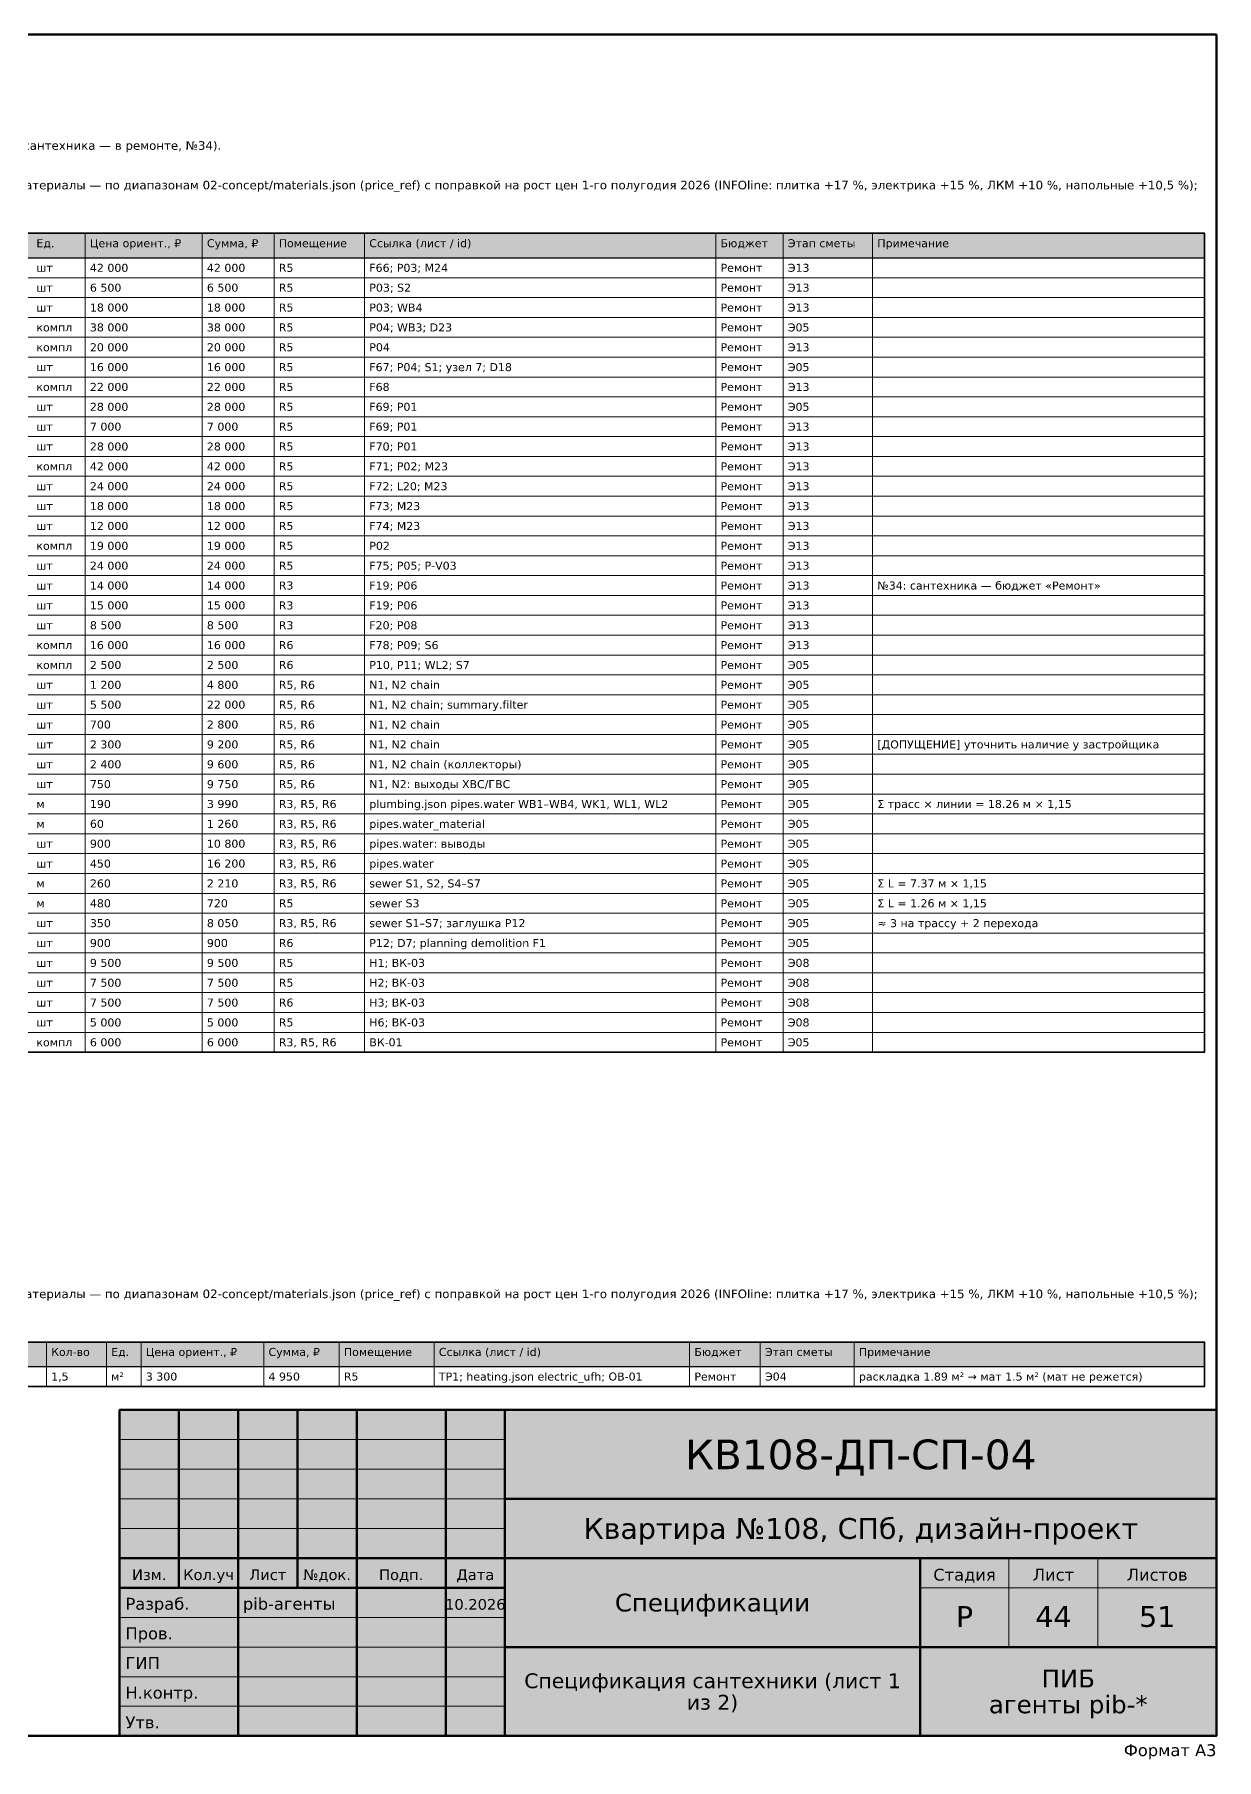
# Model space of a CAD drawing. Header units: millimetres. Extents: x 20 to 415, y 1 to 292.
# Drawn here: x 215.7 to 415, y 1 to 292 of the extents above; entities that cross this region are included whole.
import ezdxf
from ezdxf.enums import TextEntityAlignment as Align

# ---------------------------------------------------------------- set-up
doc = ezdxf.new("R2010")
doc.units = ezdxf.units.MM
doc.layers.add('FRAME', color=7, linetype='CONTINUOUS')
doc.layers.add('TEXT', color=7, linetype='CONTINUOUS')
doc.styles.add('GOST', font='DejaVuSans.ttf')

msp = doc.modelspace()

# ---------------------------------------------------------------- hatches: boundary and pattern name
at = {"layer": 'FRAME', "true_color": 0xffffff}
h = msp.add_hatch(color=7, dxfattribs=at)
h.dxf.hatch_style = 1
h.paths.add_polyline_path([(230, 5), (415, 5), (415, 60), (230, 60)])
at = {"layer": 'TEXT', "true_color": 0xe6e6e6}
h = msp.add_hatch(color=7, dxfattribs=at)
h.dxf.hatch_style = 1
h.paths.add_polyline_path([(22, 254.32), (413, 254.32), (413, 258.47), (22, 258.47)])
h = msp.add_hatch(color=7, dxfattribs=at)
h.dxf.hatch_style = 1
h.paths.add_polyline_path([(22, 67.3), (413, 67.3), (413, 71.45), (22, 71.45)])

# ---------------------------------------------------------------- linework, layer by layer
at = {"layer": 'FRAME', "color": 7, "lineweight": 50}
for points in [[(20, 5), (415, 5), (415, 292), (20, 292)], [(230, 5), (415, 5), (415, 60), (230, 60)]]:
    msp.add_lwpolyline(points, close=True, dxfattribs=at)
for points in [[(240, 30), (240, 60)], [(250, 5), (250, 60)], [(260, 30), (260, 60)], [(270, 5), (270, 60)], [(285, 5), (285, 60)], [(295, 5), (295, 60)], [(295, 45), (415, 45)], [(230, 35), (295, 35)], [(295, 35), (415, 35)], [(365, 5), (365, 35)], [(230, 30), (295, 30)], [(295, 20), (415, 20)]]:
    msp.add_lwpolyline(points, dxfattribs=at)
at = {"layer": 'FRAME', "color": 7, "lineweight": 20}
for points in [[(230, 55), (295, 55)], [(230, 50), (295, 50)], [(230, 45), (295, 45)], [(230, 40), (295, 40)], [(380, 20), (380, 35)], [(395, 20), (395, 35)], [(365, 30), (415, 30)], [(230, 25), (295, 25)], [(230, 20), (295, 20)], [(230, 15), (295, 15)], [(230, 10), (295, 10)]]:
    msp.add_lwpolyline(points, dxfattribs=at)
at = {"layer": 'TEXT', "color": 7, "lineweight": 25}
for points in [[(22, 254.32), (413, 254.32), (413, 258.47), (22, 258.47)], [(22, 67.3), (413, 67.3), (413, 71.45), (22, 71.45)]]:
    msp.add_lwpolyline(points, close=True, dxfattribs=at)
at = {"layer": 'TEXT', "color": 7, "lineweight": 35}
for points in [[(22, 120.33), (413, 120.33), (413, 258.47), (22, 258.47)], [(22, 63.95), (413, 63.95), (413, 71.45), (22, 71.45)]]:
    msp.add_lwpolyline(points, close=True, dxfattribs=at)
at = {"layer": 'TEXT', "color": 7, "lineweight": 15}
for points in [[(224.2, 258.47), (224.2, 254.32)], [(243.93, 258.47), (243.93, 254.32)], [(256.05, 258.47), (256.05, 254.32)], [(271.32, 258.47), (271.32, 254.32)], [(330.55, 258.47), (330.55, 254.32)], [(341.91, 258.47), (341.91, 254.32)], [(357, 258.47), (357, 254.32)], [(413, 258.47), (413, 254.32)], [(224.2, 254.32), (224.2, 250.97)], [(243.93, 254.32), (243.93, 250.97)], [(256.05, 254.32), (256.05, 250.97)], [(271.32, 254.32), (271.32, 250.97)], [(330.55, 254.32), (330.55, 250.97)], [(341.91, 254.32), (341.91, 250.97)], [(357, 254.32), (357, 250.97)], [(413, 254.32), (413, 250.97)], [(224.2, 250.97), (224.2, 247.62)], [(243.93, 250.97), (243.93, 247.62)], [(256.05, 250.97), (256.05, 247.62)], [(271.32, 250.97), (271.32, 247.62)], [(330.55, 250.97), (330.55, 247.62)], [(341.91, 250.97), (341.91, 247.62)], [(357, 250.97), (357, 247.62)], [(413, 250.97), (413, 247.62)], [(224.2, 247.62), (224.2, 244.27)], [(243.93, 247.62), (243.93, 244.27)], [(256.05, 247.62), (256.05, 244.27)], [(271.32, 247.62), (271.32, 244.27)], [(330.55, 247.62), (330.55, 244.27)], [(341.91, 247.62), (341.91, 244.27)], [(357, 247.62), (357, 244.27)], [(413, 247.62), (413, 244.27)], [(224.2, 244.27), (224.2, 240.92)], [(243.93, 244.27), (243.93, 240.92)], [(256.05, 244.27), (256.05, 240.92)], [(271.32, 244.27), (271.32, 240.92)], [(330.55, 244.27), (330.55, 240.92)], [(341.91, 244.27), (341.91, 240.92)], [(357, 244.27), (357, 240.92)], [(413, 244.27), (413, 240.92)], [(224.2, 240.92), (224.2, 237.57)], [(243.93, 240.92), (243.93, 237.57)], [(256.05, 240.92), (256.05, 237.57)], [(271.32, 240.92), (271.32, 237.57)], [(330.55, 240.92), (330.55, 237.57)], [(341.91, 240.92), (341.91, 237.57)], [(357, 240.92), (357, 237.57)], [(413, 240.92), (413, 237.57)], [(224.2, 237.57), (224.2, 234.22)], [(243.93, 237.57), (243.93, 234.22)], [(256.05, 237.57), (256.05, 234.22)], [(271.32, 237.57), (271.32, 234.22)], [(330.55, 237.57), (330.55, 234.22)], [(341.91, 237.57), (341.91, 234.22)], [(357, 237.57), (357, 234.22)], [(413, 237.57), (413, 234.22)], [(224.2, 234.22), (224.2, 230.88)], [(243.93, 234.22), (243.93, 230.88)], [(256.05, 234.22), (256.05, 230.88)], [(271.32, 234.22), (271.32, 230.88)], [(330.55, 234.22), (330.55, 230.88)], [(341.91, 234.22), (341.91, 230.88)], [(357, 234.22), (357, 230.88)], [(413, 234.22), (413, 230.88)], [(224.2, 230.88), (224.2, 227.53)], [(243.93, 230.88), (243.93, 227.53)], [(256.05, 230.88), (256.05, 227.53)], [(271.32, 230.88), (271.32, 227.53)], [(330.55, 230.88), (330.55, 227.53)], [(341.91, 230.88), (341.91, 227.53)], [(357, 230.88), (357, 227.53)], [(413, 230.88), (413, 227.53)], [(224.2, 227.53), (224.2, 224.18)], [(243.93, 227.53), (243.93, 224.18)], [(256.05, 227.53), (256.05, 224.18)], [(271.32, 227.53), (271.32, 224.18)], [(330.55, 227.53), (330.55, 224.18)], [(341.91, 227.53), (341.91, 224.18)], [(357, 227.53), (357, 224.18)], [(413, 227.53), (413, 224.18)], [(224.2, 224.18), (224.2, 220.83)], [(243.93, 224.18), (243.93, 220.83)], [(256.05, 224.18), (256.05, 220.83)], [(271.32, 224.18), (271.32, 220.83)], [(330.55, 224.18), (330.55, 220.83)], [(341.91, 224.18), (341.91, 220.83)], [(357, 224.18), (357, 220.83)], [(413, 224.18), (413, 220.83)], [(224.2, 220.83), (224.2, 217.48)], [(243.93, 220.83), (243.93, 217.48)], [(256.05, 220.83), (256.05, 217.48)], [(271.32, 220.83), (271.32, 217.48)], [(330.55, 220.83), (330.55, 217.48)], [(341.91, 220.83), (341.91, 217.48)], [(357, 220.83), (357, 217.48)], [(413, 220.83), (413, 217.48)], [(224.2, 217.48), (224.2, 214.13)], [(243.93, 217.48), (243.93, 214.13)], [(256.05, 217.48), (256.05, 214.13)], [(271.32, 217.48), (271.32, 214.13)], [(330.55, 217.48), (330.55, 214.13)], [(341.91, 217.48), (341.91, 214.13)], [(357, 217.48), (357, 214.13)], [(413, 217.48), (413, 214.13)], [(224.2, 214.13), (224.2, 210.78)], [(243.93, 214.13), (243.93, 210.78)], [(256.05, 214.13), (256.05, 210.78)], [(271.32, 214.13), (271.32, 210.78)], [(330.55, 214.13), (330.55, 210.78)], [(341.91, 214.13), (341.91, 210.78)], [(357, 214.13), (357, 210.78)], [(413, 214.13), (413, 210.78)], [(224.2, 210.78), (224.2, 207.43)], [(243.93, 210.78), (243.93, 207.43)], [(256.05, 210.78), (256.05, 207.43)], [(271.32, 210.78), (271.32, 207.43)], [(330.55, 210.78), (330.55, 207.43)], [(341.91, 210.78), (341.91, 207.43)], [(357, 210.78), (357, 207.43)], [(413, 210.78), (413, 207.43)], [(224.2, 207.43), (224.2, 204.08)], [(243.93, 207.43), (243.93, 204.08)], [(256.05, 207.43), (256.05, 204.08)], [(271.32, 207.43), (271.32, 204.08)], [(330.55, 207.43), (330.55, 204.08)], [(341.91, 207.43), (341.91, 204.08)], [(357, 207.43), (357, 204.08)], [(413, 207.43), (413, 204.08)], [(224.2, 204.08), (224.2, 200.73)], [(243.93, 204.08), (243.93, 200.73)], [(256.05, 204.08), (256.05, 200.73)], [(271.32, 204.08), (271.32, 200.73)], [(330.55, 204.08), (330.55, 200.73)], [(341.91, 204.08), (341.91, 200.73)], [(357, 204.08), (357, 200.73)], [(413, 204.08), (413, 200.73)], [(224.2, 200.73), (224.2, 197.38)], [(243.93, 200.73), (243.93, 197.38)], [(256.05, 200.73), (256.05, 197.38)], [(271.32, 200.73), (271.32, 197.38)], [(330.55, 200.73), (330.55, 197.38)], [(341.91, 200.73), (341.91, 197.38)], [(357, 200.73), (357, 197.38)], [(413, 200.73), (413, 197.38)], [(224.2, 197.38), (224.2, 194.03)], [(243.93, 197.38), (243.93, 194.03)], [(256.05, 197.38), (256.05, 194.03)], [(271.32, 197.38), (271.32, 194.03)], [(330.55, 197.38), (330.55, 194.03)], [(341.91, 197.38), (341.91, 194.03)], [(357, 197.38), (357, 194.03)], [(413, 197.38), (413, 194.03)], [(224.2, 194.03), (224.2, 190.68)], [(243.93, 194.03), (243.93, 190.68)], [(256.05, 194.03), (256.05, 190.68)], [(271.32, 194.03), (271.32, 190.68)], [(330.55, 194.03), (330.55, 190.68)], [(341.91, 194.03), (341.91, 190.68)], [(357, 194.03), (357, 190.68)], [(413, 194.03), (413, 190.68)], [(224.2, 190.68), (224.2, 187.33)], [(243.93, 190.68), (243.93, 187.33)], [(256.05, 190.68), (256.05, 187.33)], [(271.32, 190.68), (271.32, 187.33)], [(330.55, 190.68), (330.55, 187.33)], [(341.91, 190.68), (341.91, 187.33)], [(357, 190.68), (357, 187.33)], [(413, 190.68), (413, 187.33)], [(224.2, 187.33), (224.2, 183.98)], [(243.93, 187.33), (243.93, 183.98)], [(256.05, 187.33), (256.05, 183.98)], [(271.32, 187.33), (271.32, 183.98)], [(330.55, 187.33), (330.55, 183.98)], [(341.91, 187.33), (341.91, 183.98)], [(357, 187.33), (357, 183.98)], [(413, 187.33), (413, 183.98)], [(224.2, 183.98), (224.2, 180.63)], [(243.93, 183.98), (243.93, 180.63)], [(256.05, 183.98), (256.05, 180.63)], [(271.32, 183.98), (271.32, 180.63)], [(330.55, 183.98), (330.55, 180.63)], [(341.91, 183.98), (341.91, 180.63)], [(357, 183.98), (357, 180.63)], [(413, 183.98), (413, 180.63)], [(224.2, 180.63), (224.2, 177.28)], [(243.93, 180.63), (243.93, 177.28)], [(256.05, 180.63), (256.05, 177.28)], [(271.32, 180.63), (271.32, 177.28)], [(330.55, 180.63), (330.55, 177.28)], [(341.91, 180.63), (341.91, 177.28)], [(357, 180.63), (357, 177.28)], [(413, 180.63), (413, 177.28)], [(224.2, 177.28), (224.2, 173.93)], [(243.93, 177.28), (243.93, 173.93)], [(256.05, 177.28), (256.05, 173.93)], [(271.32, 177.28), (271.32, 173.93)], [(330.55, 177.28), (330.55, 173.93)], [(341.91, 177.28), (341.91, 173.93)], [(357, 177.28), (357, 173.93)], [(413, 177.28), (413, 173.93)], [(224.2, 173.93), (224.2, 170.58)], [(243.93, 173.93), (243.93, 170.58)], [(256.05, 173.93), (256.05, 170.58)], [(271.32, 173.93), (271.32, 170.58)], [(330.55, 173.93), (330.55, 170.58)], [(341.91, 173.93), (341.91, 170.58)], [(357, 173.93), (357, 170.58)], [(413, 173.93), (413, 170.58)], [(224.2, 170.58), (224.2, 167.23)], [(243.93, 170.58), (243.93, 167.23)], [(256.05, 170.58), (256.05, 167.23)], [(271.32, 170.58), (271.32, 167.23)], [(330.55, 170.58), (330.55, 167.23)], [(341.91, 170.58), (341.91, 167.23)], [(357, 170.58), (357, 167.23)], [(413, 170.58), (413, 167.23)], [(224.2, 167.23), (224.2, 163.88)], [(243.93, 167.23), (243.93, 163.88)], [(256.05, 167.23), (256.05, 163.88)], [(271.32, 167.23), (271.32, 163.88)], [(330.55, 167.23), (330.55, 163.88)], [(341.91, 167.23), (341.91, 163.88)], [(357, 167.23), (357, 163.88)], [(413, 167.23), (413, 163.88)], [(224.2, 163.88), (224.2, 160.53)], [(243.93, 163.88), (243.93, 160.53)], [(256.05, 163.88), (256.05, 160.53)], [(271.32, 163.88), (271.32, 160.53)], [(330.55, 163.88), (330.55, 160.53)], [(341.91, 163.88), (341.91, 160.53)], [(357, 163.88), (357, 160.53)], [(413, 163.88), (413, 160.53)], [(224.2, 160.53), (224.2, 157.18)], [(243.93, 160.53), (243.93, 157.18)], [(256.05, 160.53), (256.05, 157.18)], [(271.32, 160.53), (271.32, 157.18)], [(330.55, 160.53), (330.55, 157.18)], [(341.91, 160.53), (341.91, 157.18)], [(357, 160.53), (357, 157.18)], [(413, 160.53), (413, 157.18)], [(224.2, 157.18), (224.2, 153.83)], [(243.93, 157.18), (243.93, 153.83)], [(256.05, 157.18), (256.05, 153.83)], [(271.32, 157.18), (271.32, 153.83)], [(330.55, 157.18), (330.55, 153.83)], [(341.91, 157.18), (341.91, 153.83)], [(357, 157.18), (357, 153.83)], [(413, 157.18), (413, 153.83)], [(224.2, 153.83), (224.2, 150.48)], [(243.93, 153.83), (243.93, 150.48)], [(256.05, 153.83), (256.05, 150.48)], [(271.32, 153.83), (271.32, 150.48)], [(330.55, 153.83), (330.55, 150.48)], [(341.91, 153.83), (341.91, 150.48)], [(357, 153.83), (357, 150.48)], [(413, 153.83), (413, 150.48)], [(224.2, 150.48), (224.2, 147.13)], [(243.93, 150.48), (243.93, 147.13)], [(256.05, 150.48), (256.05, 147.13)], [(271.32, 150.48), (271.32, 147.13)], [(330.55, 150.48), (330.55, 147.13)], [(341.91, 150.48), (341.91, 147.13)], [(357, 150.48), (357, 147.13)], [(413, 150.48), (413, 147.13)], [(224.2, 147.13), (224.2, 143.78)], [(243.93, 147.13), (243.93, 143.78)], [(256.05, 147.13), (256.05, 143.78)], [(271.32, 147.13), (271.32, 143.78)], [(330.55, 147.13), (330.55, 143.78)], [(341.91, 147.13), (341.91, 143.78)], [(357, 147.13), (357, 143.78)], [(413, 147.13), (413, 143.78)], [(224.2, 143.78), (224.2, 140.43)], [(243.93, 143.78), (243.93, 140.43)], [(256.05, 143.78), (256.05, 140.43)], [(271.32, 143.78), (271.32, 140.43)], [(330.55, 143.78), (330.55, 140.43)], [(341.91, 143.78), (341.91, 140.43)], [(357, 143.78), (357, 140.43)], [(413, 143.78), (413, 140.43)], [(224.2, 140.43), (224.2, 137.08)], [(243.93, 140.43), (243.93, 137.08)], [(256.05, 140.43), (256.05, 137.08)], [(271.32, 140.43), (271.32, 137.08)], [(330.55, 140.43), (330.55, 137.08)], [(341.91, 140.43), (341.91, 137.08)], [(357, 140.43), (357, 137.08)], [(413, 140.43), (413, 137.08)], [(224.2, 137.08), (224.2, 133.73)], [(243.93, 137.08), (243.93, 133.73)], [(256.05, 137.08), (256.05, 133.73)], [(271.32, 137.08), (271.32, 133.73)], [(330.55, 137.08), (330.55, 133.73)], [(341.91, 137.08), (341.91, 133.73)], [(357, 137.08), (357, 133.73)], [(413, 137.08), (413, 133.73)], [(224.2, 133.73), (224.2, 130.38)], [(243.93, 133.73), (243.93, 130.38)], [(256.05, 133.73), (256.05, 130.38)], [(271.32, 133.73), (271.32, 130.38)], [(330.55, 133.73), (330.55, 130.38)], [(341.91, 133.73), (341.91, 130.38)], [(357, 133.73), (357, 130.38)], [(413, 133.73), (413, 130.38)], [(224.2, 130.38), (224.2, 127.03)], [(243.93, 130.38), (243.93, 127.03)], [(256.05, 130.38), (256.05, 127.03)], [(271.32, 130.38), (271.32, 127.03)], [(330.55, 130.38), (330.55, 127.03)], [(341.91, 130.38), (341.91, 127.03)], [(357, 130.38), (357, 127.03)], [(413, 130.38), (413, 127.03)], [(224.2, 127.03), (224.2, 123.68)], [(243.93, 127.03), (243.93, 123.68)], [(256.05, 127.03), (256.05, 123.68)], [(271.32, 127.03), (271.32, 123.68)], [(330.55, 127.03), (330.55, 123.68)], [(341.91, 127.03), (341.91, 123.68)], [(357, 127.03), (357, 123.68)], [(413, 127.03), (413, 123.68)], [(224.2, 123.68), (224.2, 120.33)], [(243.93, 123.68), (243.93, 120.33)], [(256.05, 123.68), (256.05, 120.33)], [(271.32, 123.68), (271.32, 120.33)], [(330.55, 123.68), (330.55, 120.33)], [(341.91, 123.68), (341.91, 120.33)], [(357, 123.68), (357, 120.33)], [(413, 123.68), (413, 120.33)], [(217.66, 71.45), (217.66, 67.3)], [(227.77, 71.45), (227.77, 67.3)], [(233.63, 71.45), (233.63, 67.3)], [(254.32, 71.45), (254.32, 67.3)], [(267.03, 71.45), (267.03, 67.3)], [(283.05, 71.45), (283.05, 67.3)], [(326.14, 71.45), (326.14, 67.3)], [(338.06, 71.45), (338.06, 67.3)], [(353.89, 71.45), (353.89, 67.3)], [(413, 71.45), (413, 67.3)], [(217.66, 67.3), (217.66, 63.95)], [(227.77, 67.3), (227.77, 63.95)], [(233.63, 67.3), (233.63, 63.95)], [(254.32, 67.3), (254.32, 63.95)], [(267.03, 67.3), (267.03, 63.95)], [(283.05, 67.3), (283.05, 63.95)], [(326.14, 67.3), (326.14, 63.95)], [(338.06, 67.3), (338.06, 63.95)], [(353.89, 67.3), (353.89, 63.95)], [(413, 67.3), (413, 63.95)]]:
    msp.add_lwpolyline(points, dxfattribs=at)
for points in [[(22, 250.97), (413, 250.97), (413, 254.32), (22, 254.32)], [(22, 247.62), (413, 247.62), (413, 250.97), (22, 250.97)], [(22, 244.27), (413, 244.27), (413, 247.62), (22, 247.62)], [(22, 240.92), (413, 240.92), (413, 244.27), (22, 244.27)], [(22, 237.57), (413, 237.57), (413, 240.92), (22, 240.92)], [(22, 234.22), (413, 234.22), (413, 237.57), (22, 237.57)], [(22, 230.88), (413, 230.88), (413, 234.22), (22, 234.22)], [(22, 227.53), (413, 227.53), (413, 230.88), (22, 230.88)], [(22, 224.18), (413, 224.18), (413, 227.53), (22, 227.53)], [(22, 220.83), (413, 220.83), (413, 224.18), (22, 224.18)], [(22, 217.48), (413, 217.48), (413, 220.83), (22, 220.83)], [(22, 214.13), (413, 214.13), (413, 217.48), (22, 217.48)], [(22, 210.78), (413, 210.78), (413, 214.13), (22, 214.13)], [(22, 207.43), (413, 207.43), (413, 210.78), (22, 210.78)], [(22, 204.08), (413, 204.08), (413, 207.43), (22, 207.43)], [(22, 200.73), (413, 200.73), (413, 204.08), (22, 204.08)], [(22, 197.38), (413, 197.38), (413, 200.73), (22, 200.73)], [(22, 194.03), (413, 194.03), (413, 197.38), (22, 197.38)], [(22, 190.68), (413, 190.68), (413, 194.03), (22, 194.03)], [(22, 187.33), (413, 187.33), (413, 190.68), (22, 190.68)], [(22, 183.98), (413, 183.98), (413, 187.33), (22, 187.33)], [(22, 180.63), (413, 180.63), (413, 183.98), (22, 183.98)], [(22, 177.28), (413, 177.28), (413, 180.63), (22, 180.63)], [(22, 173.93), (413, 173.93), (413, 177.28), (22, 177.28)], [(22, 170.58), (413, 170.58), (413, 173.93), (22, 173.93)], [(22, 167.23), (413, 167.23), (413, 170.58), (22, 170.58)], [(22, 163.88), (413, 163.88), (413, 167.23), (22, 167.23)], [(22, 160.53), (413, 160.53), (413, 163.88), (22, 163.88)], [(22, 157.18), (413, 157.18), (413, 160.53), (22, 160.53)], [(22, 153.83), (413, 153.83), (413, 157.18), (22, 157.18)], [(22, 150.48), (413, 150.48), (413, 153.83), (22, 153.83)], [(22, 147.13), (413, 147.13), (413, 150.48), (22, 150.48)], [(22, 143.78), (413, 143.78), (413, 147.13), (22, 147.13)], [(22, 140.43), (413, 140.43), (413, 143.78), (22, 143.78)], [(22, 137.08), (413, 137.08), (413, 140.43), (22, 140.43)], [(22, 133.73), (413, 133.73), (413, 137.08), (22, 137.08)], [(22, 130.38), (413, 130.38), (413, 133.73), (22, 133.73)], [(22, 127.03), (413, 127.03), (413, 130.38), (22, 130.38)], [(22, 123.68), (413, 123.68), (413, 127.03), (22, 127.03)], [(22, 120.33), (413, 120.33), (413, 123.68), (22, 123.68)], [(22, 63.95), (413, 63.95), (413, 67.3), (22, 67.3)]]:
    msp.add_lwpolyline(points, close=True, dxfattribs=at)

# ---------------------------------------------------------------- texts
at = {"layer": 'FRAME', "color": 7, "style": 'GOST'}
for s, height, p in [('КВ108-ДП-СП-04', 5, (355, 50)), ('Квартира №108, СПб, дизайн-проект', 3.5, (355, 38.25)), ('Изм.', 1.8, (235, 31.3)), ('Кол.уч', 1.8, (245, 31.3)), ('Лист', 1.8, (255, 31.3)), ('№док.', 1.8, (265, 31.3)), ('Подп.', 1.8, (277.5, 31.3)), ('Дата', 1.8, (290, 31.3)), ('Стадия', 2, (372.5, 31.2)), ('Лист', 2, (387.5, 31.2)), ('Листов', 2, (405, 31.2)), ('10.2026', 1.8, (290, 26.3)), ('Спецификации', 3, (330, 26)), ('Р', 3.5, (372.5, 23.4)), ('44', 3.5, (387.5, 23.4)), ('51', 3.5, (405, 23.4)), ('Спецификация сантехники (лист 1', 2.5, (330, 13.06)), ('ПИБ', 3, (390, 13.18)), ('из 2)', 2.5, (330, 9.44)), ('агенты pib-*', 3, (390, 8.83))]:
    msp.add_text(s, height=height, dxfattribs=at).set_placement(p, align=Align.CENTER)
for s, p in [('Разраб.', (231, 26.3)), ('pib-агенты', (250.8, 26.3)), ('Пров.', (231, 21.3)), ('ГИП', (231, 16.3)), ('Н.контр.', (231, 11.3)), ('Утв.', (231, 6.3))]:
    msp.add_text(s, height=2, dxfattribs=at).set_placement(p)
msp.add_text('Формат A3', height=2, dxfattribs=at).set_placement((415, 1.6), align=Align.RIGHT)
at = {"layer": 'TEXT', "color": 7, "style": 'GOST'}
for s, height, p in [('Источник: 03-drawings/plumbing.json (ВК-01…ВК-03), furniture.json F66–F77, F19, F20, F78; materials.json M23, M24. Трубы — по длинам трасс plumbing.json + 15 %. Бюджет «Ремонт» (сантехника — в ремонте, №34).', 1.45, (22, 272.55)), ('Цены — ориентировочные для Санкт-Петербурга на 10.2026 (средний сегмент, розница/подрядчики), не являются офертой и подлежат проверке у поставщиков перед закупкой. Материалы — по диапазонам 02-concept/materials.json (price_ref) с поправкой на рост цен 1-го полугодия 2026 (INFOline: плитка +17 %, электрика +15 %, ЛКМ +10 %, напольные +10,5 %);', 1.45, (22, 265.88)), ('Ед.', 1.35, (215.97, 256.12)), ('Цена ориент., ₽', 1.35, (225, 256.12)), ('Сумма, ₽', 1.35, (244.73, 256.12)), ('Помещение', 1.35, (256.85, 256.12)), ('Ссылка (лист / id)', 1.35, (272.12, 256.12)), ('Бюджет', 1.35, (331.35, 256.12)), ('Этап сметы', 1.35, (342.71, 256.12)), ('Примечание', 1.35, (357.8, 256.12)), ('42 000', 1.35, (225, 251.97)), ('42 000', 1.35, (244.73, 251.97)), ('R5', 1.35, (256.85, 251.97)), ('F66; P03; M24', 1.35, (272.12, 251.97)), ('Ремонт', 1.35, (331.35, 251.97)), ('Э13', 1.35, (342.71, 251.97)), ('шт', 1.35, (215.97, 251.97)), ('шт', 1.35, (215.97, 248.62)), ('6 500', 1.35, (225, 248.62)), ('6 500', 1.35, (244.73, 248.62)), ('R5', 1.35, (256.85, 248.62)), ('P03; S2', 1.35, (272.12, 248.62)), ('Ремонт', 1.35, (331.35, 248.62)), ('Э13', 1.35, (342.71, 248.62)), ('шт', 1.35, (215.97, 245.27)), ('18 000', 1.35, (225, 245.27)), ('18 000', 1.35, (244.73, 245.27)), ('R5', 1.35, (256.85, 245.27)), ('P03; WB4', 1.35, (272.12, 245.27)), ('Ремонт', 1.35, (331.35, 245.27)), ('Э13', 1.35, (342.71, 245.27)), ('компл', 1.35, (215.97, 241.92)), ('38 000', 1.35, (225, 241.92)), ('38 000', 1.35, (244.73, 241.92)), ('R5', 1.35, (256.85, 241.92)), ('P04; WB3; D23', 1.35, (272.12, 241.92)), ('Ремонт', 1.35, (331.35, 241.92)), ('Э05', 1.35, (342.71, 241.92)), ('компл', 1.35, (215.97, 238.57)), ('20 000', 1.35, (225, 238.57)), ('20 000', 1.35, (244.73, 238.57)), ('R5', 1.35, (256.85, 238.57)), ('P04', 1.35, (272.12, 238.57)), ('Ремонт', 1.35, (331.35, 238.57)), ('Э13', 1.35, (342.71, 238.57)), ('шт', 1.35, (215.97, 235.22)), ('16 000', 1.35, (225, 235.22)), ('16 000', 1.35, (244.73, 235.22)), ('R5', 1.35, (256.85, 235.22)), ('F67; P04; S1; узел 7; D18', 1.35, (272.12, 235.22)), ('Ремонт', 1.35, (331.35, 235.22)), ('Э05', 1.35, (342.71, 235.22)), ('компл', 1.35, (215.97, 231.88)), ('22 000', 1.35, (225, 231.88)), ('22 000', 1.35, (244.73, 231.88)), ('R5', 1.35, (256.85, 231.88)), ('F68', 1.35, (272.12, 231.88)), ('Ремонт', 1.35, (331.35, 231.88)), ('Э13', 1.35, (342.71, 231.88)), ('28 000', 1.35, (225, 228.53)), ('28 000', 1.35, (244.73, 228.53)), ('R5', 1.35, (256.85, 228.53)), ('F69; P01', 1.35, (272.12, 228.53)), ('Ремонт', 1.35, (331.35, 228.53)), ('Э05', 1.35, (342.71, 228.53)), ('шт', 1.35, (215.97, 228.53)), ('шт', 1.35, (215.97, 225.18)), ('7 000', 1.35, (225, 225.18)), ('7 000', 1.35, (244.73, 225.18)), ('R5', 1.35, (256.85, 225.18)), ('F69; P01', 1.35, (272.12, 225.18)), ('Ремонт', 1.35, (331.35, 225.18)), ('Э13', 1.35, (342.71, 225.18)), ('шт', 1.35, (215.97, 221.83)), ('28 000', 1.35, (225, 221.83)), ('28 000', 1.35, (244.73, 221.83)), ('R5', 1.35, (256.85, 221.83)), ('F70; P01', 1.35, (272.12, 221.83)), ('Ремонт', 1.35, (331.35, 221.83)), ('Э13', 1.35, (342.71, 221.83)), ('компл', 1.35, (215.97, 218.48)), ('42 000', 1.35, (225, 218.48)), ('42 000', 1.35, (244.73, 218.48)), ('R5', 1.35, (256.85, 218.48)), ('F71; P02; M23', 1.35, (272.12, 218.48)), ('Ремонт', 1.35, (331.35, 218.48)), ('Э13', 1.35, (342.71, 218.48)), ('шт', 1.35, (215.97, 215.13)), ('24 000', 1.35, (225, 215.13)), ('24 000', 1.35, (244.73, 215.13)), ('R5', 1.35, (256.85, 215.13)), ('F72; L20; M23', 1.35, (272.12, 215.13)), ('Ремонт', 1.35, (331.35, 215.13)), ('Э13', 1.35, (342.71, 215.13)), ('шт', 1.35, (215.97, 211.78)), ('18 000', 1.35, (225, 211.78)), ('18 000', 1.35, (244.73, 211.78)), ('R5', 1.35, (256.85, 211.78)), ('F73; M23', 1.35, (272.12, 211.78)), ('Ремонт', 1.35, (331.35, 211.78)), ('Э13', 1.35, (342.71, 211.78)), ('12 000', 1.35, (225, 208.43)), ('12 000', 1.35, (244.73, 208.43)), ('R5', 1.35, (256.85, 208.43)), ('F74; M23', 1.35, (272.12, 208.43)), ('Ремонт', 1.35, (331.35, 208.43)), ('Э13', 1.35, (342.71, 208.43)), ('шт', 1.35, (215.97, 208.43)), ('компл', 1.35, (215.97, 205.08)), ('19 000', 1.35, (225, 205.08)), ('19 000', 1.35, (244.73, 205.08)), ('R5', 1.35, (256.85, 205.08)), ('P02', 1.35, (272.12, 205.08)), ('Ремонт', 1.35, (331.35, 205.08)), ('Э13', 1.35, (342.71, 205.08)), ('шт', 1.35, (215.97, 201.73)), ('24 000', 1.35, (225, 201.73)), ('24 000', 1.35, (244.73, 201.73)), ('R5', 1.35, (256.85, 201.73)), ('F75; P05; P-V03', 1.35, (272.12, 201.73)), ('Ремонт', 1.35, (331.35, 201.73)), ('Э13', 1.35, (342.71, 201.73)), ('шт', 1.35, (215.97, 198.38)), ('14 000', 1.35, (225, 198.38)), ('14 000', 1.35, (244.73, 198.38)), ('R3', 1.35, (256.85, 198.38)), ('F19; P06', 1.35, (272.12, 198.38)), ('Ремонт', 1.35, (331.35, 198.38)), ('Э13', 1.35, (342.71, 198.38)), ('№34: сантехника — бюджет «Ремонт»', 1.35, (357.8, 198.38)), ('шт', 1.35, (215.97, 195.03)), ('15 000', 1.35, (225, 195.03)), ('15 000', 1.35, (244.73, 195.03)), ('R3', 1.35, (256.85, 195.03)), ('F19; P06', 1.35, (272.12, 195.03)), ('Ремонт', 1.35, (331.35, 195.03)), ('Э13', 1.35, (342.71, 195.03)), ('шт', 1.35, (215.97, 191.68)), ('8 500', 1.35, (225, 191.68)), ('8 500', 1.35, (244.73, 191.68)), ('R3', 1.35, (256.85, 191.68)), ('F20; P08', 1.35, (272.12, 191.68)), ('Ремонт', 1.35, (331.35, 191.68)), ('Э13', 1.35, (342.71, 191.68)), ('компл', 1.35, (215.97, 188.33)), ('16 000', 1.35, (225, 188.33)), ('16 000', 1.35, (244.73, 188.33)), ('R6', 1.35, (256.85, 188.33)), ('F78; P09; S6', 1.35, (272.12, 188.33)), ('Ремонт', 1.35, (331.35, 188.33)), ('Э13', 1.35, (342.71, 188.33)), ('2 500', 1.35, (225, 184.98)), ('2 500', 1.35, (244.73, 184.98)), ('R6', 1.35, (256.85, 184.98)), ('P10, P11; WL2; S7', 1.35, (272.12, 184.98)), ('Ремонт', 1.35, (331.35, 184.98)), ('Э05', 1.35, (342.71, 184.98)), ('компл', 1.35, (215.97, 184.98)), ('шт', 1.35, (215.97, 181.63)), ('1 200', 1.35, (225, 181.63)), ('4 800', 1.35, (244.73, 181.63)), ('R5, R6', 1.35, (256.85, 181.63)), ('N1, N2 chain', 1.35, (272.12, 181.63)), ('Ремонт', 1.35, (331.35, 181.63)), ('Э05', 1.35, (342.71, 181.63)), ('шт', 1.35, (215.97, 178.28)), ('5 500', 1.35, (225, 178.28)), ('22 000', 1.35, (244.73, 178.28)), ('R5, R6', 1.35, (256.85, 178.28)), ('N1, N2 chain; summary.filter', 1.35, (272.12, 178.28)), ('Ремонт', 1.35, (331.35, 178.28)), ('Э05', 1.35, (342.71, 178.28)), ('шт', 1.35, (215.97, 174.93)), ('700', 1.35, (225, 174.93)), ('2 800', 1.35, (244.73, 174.93)), ('R5, R6', 1.35, (256.85, 174.93)), ('N1, N2 chain', 1.35, (272.12, 174.93)), ('Ремонт', 1.35, (331.35, 174.93)), ('Э05', 1.35, (342.71, 174.93)), ('шт', 1.35, (215.97, 171.58)), ('2 300', 1.35, (225, 171.58)), ('9 200', 1.35, (244.73, 171.58)), ('R5, R6', 1.35, (256.85, 171.58)), ('N1, N2 chain', 1.35, (272.12, 171.58)), ('Ремонт', 1.35, (331.35, 171.58)), ('Э05', 1.35, (342.71, 171.58)), ('[ДОПУЩЕНИЕ] уточнить наличие у застройщика', 1.35, (357.8, 171.58)), ('шт', 1.35, (215.97, 168.23)), ('2 400', 1.35, (225, 168.23)), ('9 600', 1.35, (244.73, 168.23)), ('R5, R6', 1.35, (256.85, 168.23)), ('N1, N2 chain (коллекторы)', 1.35, (272.12, 168.23)), ('Ремонт', 1.35, (331.35, 168.23)), ('Э05', 1.35, (342.71, 168.23)), ('шт', 1.35, (215.97, 164.88)), ('750', 1.35, (225, 164.88)), ('9 750', 1.35, (244.73, 164.88)), ('R5, R6', 1.35, (256.85, 164.88)), ('N1, N2: выходы ХВС/ГВС', 1.35, (272.12, 164.88)), ('Ремонт', 1.35, (331.35, 164.88)), ('Э05', 1.35, (342.71, 164.88)), ('м', 1.35, (215.97, 161.53)), ('190', 1.35, (225, 161.53)), ('3 990', 1.35, (244.73, 161.53)), ('R3, R5, R6', 1.35, (256.85, 161.53)), ('plumbing.json pipes.water WB1–WB4, WK1, WL1, WL2', 1.35, (272.12, 161.53)), ('Ремонт', 1.35, (331.35, 161.53)), ('Э05', 1.35, (342.71, 161.53)), ('Σ трасс × линии = 18.26 м × 1,15', 1.35, (357.8, 161.53)), ('м', 1.35, (215.97, 158.18)), ('60', 1.35, (225, 158.18)), ('1 260', 1.35, (244.73, 158.18)), ('R3, R5, R6', 1.35, (256.85, 158.18)), ('pipes.water_material', 1.35, (272.12, 158.18)), ('Ремонт', 1.35, (331.35, 158.18)), ('Э05', 1.35, (342.71, 158.18)), ('шт', 1.35, (215.97, 154.83)), ('900', 1.35, (225, 154.83)), ('10 800', 1.35, (244.73, 154.83)), ('R3, R5, R6', 1.35, (256.85, 154.83)), ('pipes.water: выводы', 1.35, (272.12, 154.83)), ('Ремонт', 1.35, (331.35, 154.83)), ('Э05', 1.35, (342.71, 154.83)), ('шт', 1.35, (215.97, 151.48)), ('450', 1.35, (225, 151.48)), ('16 200', 1.35, (244.73, 151.48)), ('R3, R5, R6', 1.35, (256.85, 151.48)), ('pipes.water', 1.35, (272.12, 151.48)), ('Ремонт', 1.35, (331.35, 151.48)), ('Э05', 1.35, (342.71, 151.48)), ('м', 1.35, (215.97, 148.13)), ('260', 1.35, (225, 148.13)), ('2 210', 1.35, (244.73, 148.13)), ('R3, R5, R6', 1.35, (256.85, 148.13)), ('sewer S1, S2, S4–S7', 1.35, (272.12, 148.13)), ('Ремонт', 1.35, (331.35, 148.13)), ('Э05', 1.35, (342.71, 148.13)), ('Σ L = 7.37 м × 1,15', 1.35, (357.8, 148.13)), ('м', 1.35, (215.97, 144.78)), ('480', 1.35, (225, 144.78)), ('720', 1.35, (244.73, 144.78)), ('R5', 1.35, (256.85, 144.78)), ('sewer S3', 1.35, (272.12, 144.78)), ('Ремонт', 1.35, (331.35, 144.78)), ('Э05', 1.35, (342.71, 144.78)), ('Σ L = 1.26 м × 1,15', 1.35, (357.8, 144.78)), ('350', 1.35, (225, 141.43)), ('8 050', 1.35, (244.73, 141.43)), ('R3, R5, R6', 1.35, (256.85, 141.43)), ('sewer S1–S7; заглушка P12', 1.35, (272.12, 141.43)), ('Ремонт', 1.35, (331.35, 141.43)), ('Э05', 1.35, (342.71, 141.43)), ('≈ 3 на трассу + 2 перехода', 1.35, (357.8, 141.43)), ('шт', 1.35, (215.97, 141.43)), ('шт', 1.35, (215.97, 138.08)), ('900', 1.35, (225, 138.08)), ('900', 1.35, (244.73, 138.08)), ('R6', 1.35, (256.85, 138.08)), ('P12; D7; planning demolition F1', 1.35, (272.12, 138.08)), ('Ремонт', 1.35, (331.35, 138.08)), ('Э05', 1.35, (342.71, 138.08)), ('шт', 1.35, (215.97, 134.73)), ('9 500', 1.35, (225, 134.73)), ('9 500', 1.35, (244.73, 134.73)), ('R5', 1.35, (256.85, 134.73)), ('H1; ВК-03', 1.35, (272.12, 134.73)), ('Ремонт', 1.35, (331.35, 134.73)), ('Э08', 1.35, (342.71, 134.73)), ('шт', 1.35, (215.97, 131.38)), ('7 500', 1.35, (225, 131.38)), ('7 500', 1.35, (244.73, 131.38)), ('R5', 1.35, (256.85, 131.38)), ('H2; ВК-03', 1.35, (272.12, 131.38)), ('Ремонт', 1.35, (331.35, 131.38)), ('Э08', 1.35, (342.71, 131.38)), ('шт', 1.35, (215.97, 128.03)), ('7 500', 1.35, (225, 128.03)), ('7 500', 1.35, (244.73, 128.03)), ('R6', 1.35, (256.85, 128.03)), ('H3; ВК-03', 1.35, (272.12, 128.03)), ('Ремонт', 1.35, (331.35, 128.03)), ('Э08', 1.35, (342.71, 128.03)), ('шт', 1.35, (215.97, 124.68)), ('5 000', 1.35, (225, 124.68)), ('5 000', 1.35, (244.73, 124.68)), ('R5', 1.35, (256.85, 124.68)), ('H6; ВК-03', 1.35, (272.12, 124.68)), ('Ремонт', 1.35, (331.35, 124.68)), ('Э08', 1.35, (342.71, 124.68)), ('компл', 1.35, (215.97, 121.33)), ('6 000', 1.35, (225, 121.33)), ('6 000', 1.35, (244.73, 121.33)), ('R3, R5, R6', 1.35, (256.85, 121.33)), ('ВК-01', 1.35, (272.12, 121.33)), ('Ремонт', 1.35, (331.35, 121.33)), ('Э05', 1.35, (342.71, 121.33)), ('Цены — ориентировочные для Санкт-Петербурга на 10.2026 (средний сегмент, розница/подрядчики), не являются офертой и подлежат проверке у поставщиков перед закупкой. Материалы — по диапазонам 02-concept/materials.json (price_ref) с поправкой на рост цен 1-го полугодия 2026 (INFOline: плитка +17 %, электрика +15 %, ЛКМ +10 %, напольные +10,5 %);', 1.45, (22, 78.85)), ('Кол-во', 1.35, (218.46, 69.1)), ('Ед.', 1.35, (228.57, 69.1)), ('Цена ориент., ₽', 1.35, (234.43, 69.1)), ('Сумма, ₽', 1.35, (255.12, 69.1)), ('Помещение', 1.35, (267.83, 69.1)), ('Ссылка (лист / id)', 1.35, (283.85, 69.1)), ('Бюджет', 1.35, (326.94, 69.1)), ('Этап сметы', 1.35, (338.86, 69.1)), ('Примечание', 1.35, (354.69, 69.1)), ('1,5', 1.35, (218.46, 64.95)), ('м²', 1.35, (228.57, 64.95)), ('3 300', 1.35, (234.43, 64.95)), ('4 950', 1.35, (255.12, 64.95)), ('R5', 1.35, (267.83, 64.95)), ('TP1; heating.json electric_ufh; ОВ-01', 1.35, (283.85, 64.95)), ('Ремонт', 1.35, (326.94, 64.95)), ('Э04', 1.35, (338.86, 64.95)), ('раскладка 1.89 м² → мат 1.5 м² (мат не режется)', 1.35, (354.69, 64.95))]:
    msp.add_text(s, height=height, dxfattribs=at).set_placement(p)

doc.saveas('drawing.dxf')
